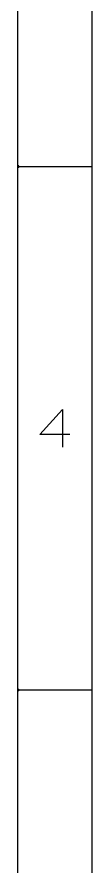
# Model space of a CAD drawing. Header units: millimetres. Extents: x 119 to 713, y -184 to 236.
# Drawn here: x 119.4 to 129.4, y 2.2 to 115.9 of the extents above; entities that cross this region are included whole.
import ezdxf

# ---------------------------------------------------------------- set-up
doc = ezdxf.new("R2010")
doc.units = ezdxf.units.MM
doc.layers.add('PDF_几何图形', color=7, linetype='Continuous', true_color=0x231f20)

msp = doc.modelspace()

# ---------------------------------------------------------------- hatches: boundary and pattern name
at = {"layer": 'PDF_几何图形', "transparency": 33554559}
for points in [[(119.39, 96.15), (119.57, 96.11), (119.61, 95.93), (119.57, 95.76), (119.39, 95.71)], [(119.39, 26.15), (119.57, 26.1), (119.61, 25.93), (119.57, 25.75), (119.39, 25.71)]]:
    msp.add_hatch(color=7, dxfattribs=at).paths.add_polyline_path(points)

# ---------------------------------------------------------------- linework, layer by layer
at = {"layer": 'PDF_几何图形', "color": 7, "lineweight": -3}
for points in [[(119.39, -184.08), (119.39, 235.94)], [(119.39, -184.08), (119.39, 235.94)], [(129.39, -174.08), (129.39, 225.94)], [(119.39, 95.93), (129.39, 95.93)], [(126.38, 60.08), (122.36, 60.08), (125.38, 63.44), (125.38, 58.42)], [(119.39, 25.93), (129.39, 25.93)]]:
    msp.add_lwpolyline(points, dxfattribs=at)

doc.saveas('drawing.dxf')
